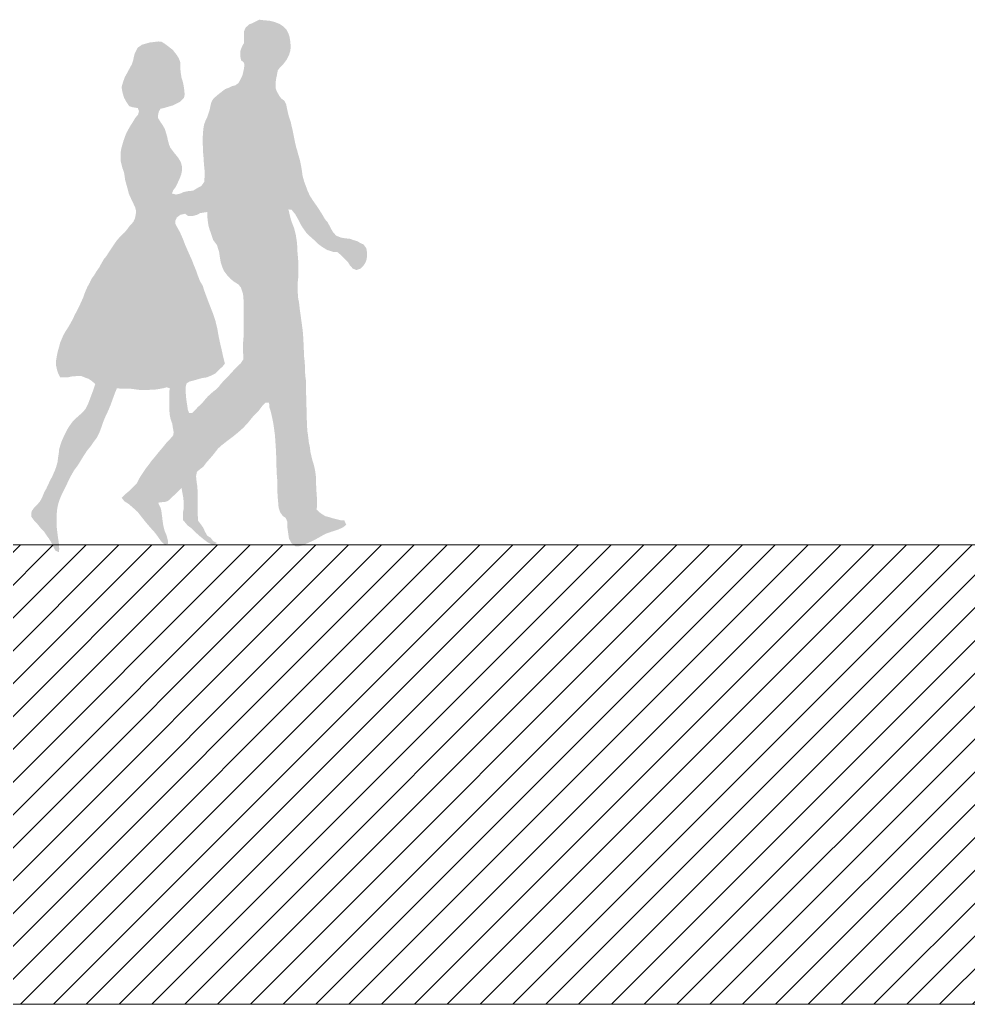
# Model space of a CAD drawing. Header units: metres. Extents: x -686 to 211, y -481 to 125.
# Drawn here: x -293.458 to -290.213, y -476.203 to -472.837 of the extents above; entities that cross this region are included whole.
import ezdxf

# ---------------------------------------------------------------- set-up
doc = ezdxf.new("R2010")
doc.units = ezdxf.units.M
doc.layers.add('FLOATINGWINDOWS', color=2, linetype='Continuous', plot=False)
doc.layers.add('SRAFY', color=3, linetype='Continuous')
doc.layers.add('ZDIVO', color=1, linetype='Continuous')
doc.layers.add('T_stafaz', color=253, linetype='Continuous', lineweight=9)

msp = doc.modelspace()

# ---------------------------------------------------------------- hatches: boundary and pattern name
at = {"layer": 'SRAFY', "linetype": 'Continuous', "lineweight": 0}
h = msp.add_hatch(dxfattribs=at)
h.set_pattern_fill('ANSI31', color=256, scale=0.025, style=0)
h.paths.add_polyline_path([(-297.1344, -474.7818), (-297.1344, -476.2027), (-266.8482, -476.2027), (-266.8482, -474.6318), (-275.5208, -474.6318), (-275.5208, -475.5318), (-276.0208, -475.5318), (-276.0208, -474.8318), (-288.5208, -474.8318), (-288.5208, -475.5318), (-289.0208, -475.5318), (-289.0208, -474.6318), (-293.5208, -474.6318), (-293.5208, -474.7818)])
at = {"layer": 'T_stafaz'}
h = msp.add_hatch(color=256, dxfattribs=at)
h.paths.add_polyline_path([(-292.5051, -473.7198), (-292.5044, -473.7014), (-292.5044, -473.6845), (-292.5044, -473.6712), (-292.5051, -473.6601), (-292.5059, -473.6483), (-292.5073, -473.6365), (-292.5081, -473.6137), (-292.5095, -473.5975), (-292.5132, -473.5724), (-292.5191, -473.5496), (-292.528, -473.526), (-292.5317, -473.5142), (-292.5353, -473.4987), (-292.5383, -473.4855), (-292.528, -473.4862), (-292.5154, -473.5017), (-292.5044, -473.5208), (-292.4963, -473.537), (-292.4896, -473.5481), (-292.4779, -473.5643), (-292.4646, -473.5776), (-292.4513, -473.5894), (-292.4395, -473.6012), (-292.4292, -473.6093), (-292.4182, -473.6166), (-292.4064, -473.624), (-292.396, -473.627), (-292.3857, -473.6306), (-292.371, -473.6314), (-292.3585, -473.6417), (-292.3459, -473.6542), (-292.3349, -473.6653), (-292.329, -473.6756), (-292.3179, -473.6881), (-292.3054, -473.6926), (-292.2921, -473.6881), (-292.2818, -473.6778), (-292.2744, -473.666), (-292.2708, -473.655), (-292.2693, -473.6417), (-292.27, -473.6306), (-292.2722, -473.6181), (-292.2818, -473.6049), (-292.2929, -473.6004), (-292.3032, -473.5938), (-292.3142, -473.5908), (-292.329, -473.5857), (-292.3452, -473.5842), (-292.3599, -473.5813), (-292.3747, -473.5754), (-292.385, -473.5643), (-292.3931, -473.551), (-292.399, -473.5393), (-292.4049, -473.5289), (-292.4137, -473.5186), (-292.4233, -473.5017), (-292.4395, -473.4766), (-292.4484, -473.4641), (-292.4565, -473.4523), (-292.4653, -473.4383), (-292.4734, -473.4206), (-292.4779, -473.4081), (-292.4852, -473.3889), (-292.4904, -473.3683), (-292.4926, -473.352), (-292.4955, -473.3351), (-292.5, -473.3137), (-292.5044, -473.2997), (-292.5081, -473.285), (-292.5118, -473.2739), (-292.5162, -473.2548), (-292.5184, -473.2437), (-292.5221, -473.2245), (-292.525, -473.2113), (-292.528, -473.1995), (-292.5302, -473.1877), (-292.5376, -473.1656), (-292.5405, -473.1538), (-292.5435, -473.1398), (-292.5464, -473.1258), (-292.5523, -473.114), (-292.5634, -473.1059), (-292.5707, -473.0956), (-292.5796, -473.0793), (-292.5825, -473.069), (-292.5825, -473.0543), (-292.581, -473.041), (-292.5774, -473.0241), (-292.5751, -473.0108), (-292.5678, -473.0005), (-292.556, -472.9887), (-292.5449, -472.974), (-292.5361, -472.9563), (-292.5317, -472.9423), (-292.5309, -472.929), (-292.5317, -472.9143), (-292.5346, -472.8958), (-292.5383, -472.884), (-292.5449, -472.8715), (-292.5552, -472.8604), (-292.5685, -472.8516), (-292.5847, -472.845), (-292.6024, -472.8405), (-292.6201, -472.8391), (-292.6378, -472.8369), (-292.6503, -472.8428), (-292.6614, -472.8487), (-292.6732, -472.8531), (-292.685, -472.8641), (-292.6901, -472.8759), (-292.6909, -472.8892), (-292.6909, -472.9025), (-292.6909, -472.9172), (-292.6968, -472.9275), (-292.7026, -472.943), (-292.7026, -472.9548), (-292.7026, -472.9651), (-292.7004, -472.9754), (-292.6901, -472.9843), (-292.6894, -472.9953), (-292.6909, -473.0056), (-292.6938, -473.0189), (-292.6968, -473.03), (-292.7093, -473.0535), (-292.7196, -473.0609), (-292.7329, -473.0646), (-292.7432, -473.0698), (-292.755, -473.0742), (-292.7712, -473.0867), (-292.7815, -473.0948), (-292.7948, -473.1066), (-292.8014, -473.1169), (-292.8044, -473.128), (-292.808, -473.1449), (-292.8125, -473.1589), (-292.8162, -473.17), (-292.822, -473.1818), (-292.8272, -473.1958), (-292.8294, -473.2098), (-292.8309, -473.2253), (-292.8316, -473.2415), (-292.8316, -473.2584), (-292.8309, -473.2769), (-292.8302, -473.2923), (-292.8287, -473.31), (-292.8279, -473.3233), (-292.8265, -473.3403), (-292.825, -473.3557), (-292.825, -473.3668), (-292.8257, -473.3801), (-292.8265, -473.3911), (-292.8361, -473.4051), (-292.8501, -473.4125), (-292.8648, -473.4213), (-292.881, -473.4228), (-292.8965, -473.4258), (-292.909, -473.4316), (-292.923, -473.4346), (-292.937, -473.4309), (-292.9326, -473.4199), (-292.9238, -473.4081), (-292.9171, -473.3941), (-292.9112, -473.3815), (-292.9053, -473.3661), (-292.9024, -473.3513), (-292.9031, -473.3366), (-292.9068, -473.3233), (-292.9157, -473.3086), (-292.9282, -473.2931), (-292.9422, -473.2747), (-292.9466, -473.2643), (-292.951, -473.2481), (-292.9532, -473.2371), (-292.9569, -473.2245), (-292.9606, -473.212), (-292.968, -473.198), (-292.9754, -473.1877), (-292.9849, -473.1722), (-292.9842, -473.1619), (-292.982, -473.1516), (-292.9761, -473.1413), (-292.965, -473.139), (-292.9503, -473.1346), (-292.9348, -473.1302), (-292.9223, -473.1243), (-292.9083, -473.1169), (-292.8958, -473.1037), (-292.8935, -473.0933), (-292.8943, -473.0816), (-292.8965, -473.0646), (-292.9002, -473.0469), (-292.9039, -473.0366), (-292.9068, -473.0189), (-292.9083, -473.0034), (-292.9083, -472.9931), (-292.9083, -472.9828), (-292.9134, -472.9688), (-292.9208, -472.957), (-292.9341, -472.94), (-292.9599, -472.9201), (-292.9731, -472.912), (-292.9842, -472.9113), (-293.0004, -472.9135), (-293.0107, -472.9143), (-293.0292, -472.9194), (-293.0395, -472.9224), (-293.0542, -472.9327), (-293.0608, -472.9452), (-293.0653, -472.9555), (-293.0675, -472.9658), (-293.0697, -472.9762), (-293.0741, -472.9894), (-293.0815, -473.0027), (-293.0896, -473.0182), (-293.0984, -473.0336), (-293.1043, -473.0506), (-293.1088, -473.0661), (-293.108, -473.0764), (-293.1043, -473.0919), (-293.1006, -473.1037), (-293.0948, -473.1147), (-293.083, -473.1324), (-293.0712, -473.1361), (-293.0535, -473.139), (-293.0498, -473.1494), (-293.0527, -473.1612), (-293.0631, -473.1737), (-293.0712, -473.1877), (-293.0785, -473.1987), (-293.0866, -473.2127), (-293.0925, -473.2238), (-293.0992, -473.2408), (-293.1029, -473.2518), (-293.1058, -473.2621), (-293.1102, -473.2769), (-293.1124, -473.2916), (-293.1124, -473.3056), (-293.1117, -473.3226), (-293.1065, -473.3432), (-293.1006, -473.3602), (-293.0984, -473.3742), (-293.097, -473.3845), (-293.094, -473.3955), (-293.0889, -473.414), (-293.0844, -473.4316), (-293.0741, -473.4545), (-293.0631, -473.4773), (-293.0601, -473.4884), (-293.0601, -473.4987), (-293.0631, -473.5149), (-293.069, -473.5282), (-293.0815, -473.5415), (-293.0889, -473.5518), (-293.0984, -473.5636), (-293.1124, -473.5768), (-293.125, -473.5908), (-293.1353, -473.6056), (-293.1441, -473.6189), (-293.1522, -473.6306), (-293.1603, -473.6439), (-293.1699, -473.6557), (-293.178, -473.6697), (-293.1861, -473.6845), (-293.1965, -473.6992), (-293.2024, -473.7095), (-293.2105, -473.7206), (-293.2178, -473.7353), (-293.2259, -473.75), (-293.2341, -473.7685), (-293.2407, -473.7869), (-293.2473, -473.8016), (-293.254, -473.8164), (-293.2613, -473.8311), (-293.2687, -473.8444), (-293.2761, -473.8606), (-293.2827, -473.8724), (-293.2893, -473.8842), (-293.3019, -473.9041), (-293.3078, -473.9144), (-293.3129, -473.9262), (-293.3195, -473.9417), (-293.3225, -473.9535), (-293.3277, -473.9719), (-293.3313, -473.9903), (-293.3336, -474.0043), (-293.3336, -474.0176), (-293.3299, -474.0338), (-293.3262, -474.0456), (-293.3195, -474.0589), (-293.3078, -474.0596), (-293.2908, -474.0589), (-293.2768, -474.0559), (-293.2613, -474.0552), (-293.2466, -474.0552), (-293.2341, -474.0603), (-293.223, -474.064), (-293.2097, -474.0729), (-293.1994, -474.0824), (-293.2031, -474.0942), (-293.2083, -474.109), (-293.2149, -474.1267), (-293.2193, -474.1385), (-293.2252, -474.1532), (-293.2318, -474.1665), (-293.2422, -474.179), (-293.2591, -474.1937), (-293.2768, -474.2107), (-293.2908, -474.2306), (-293.2967, -474.2409), (-293.3048, -474.2571), (-293.3129, -474.2748), (-293.3188, -474.291), (-293.3232, -474.308), (-293.324, -474.3198), (-293.3262, -474.3323), (-293.3284, -474.35), (-293.3328, -474.3655), (-293.3372, -474.3773), (-293.3424, -474.3891), (-293.3468, -474.3994), (-293.3527, -474.4097), (-293.3608, -474.4274), (-293.3667, -474.4399), (-293.3734, -474.4517), (-293.3807, -474.4694), (-293.3881, -474.4834), (-293.3977, -474.4945), (-293.408, -474.5048), (-293.4161, -474.5158), (-293.4183, -474.5261), (-293.4176, -474.5365), (-293.4087, -474.5483), (-293.3977, -474.56), (-293.3866, -474.574), (-293.3756, -474.5851), (-293.3682, -474.5962), (-293.3586, -474.6094), (-293.352, -474.6197), (-293.3439, -474.6352), (-293.3358, -474.6514), (-293.324, -474.6573), (-293.3225, -474.647), (-293.3232, -474.6293), (-293.3262, -474.6102), (-293.3291, -474.5888), (-293.3306, -474.5755), (-293.3313, -474.5623), (-293.3313, -474.5453), (-293.3313, -474.5306), (-293.3299, -474.5129), (-293.3269, -474.4959), (-293.3218, -474.479), (-293.3144, -474.4613), (-293.3092, -474.4502), (-293.3026, -474.4377), (-293.2938, -474.4193), (-293.2864, -474.4038), (-293.2797, -474.3913), (-293.2716, -474.3773), (-293.2621, -474.3647), (-293.2547, -474.3537), (-293.2481, -474.3426), (-293.237, -474.3249), (-293.2274, -474.3102), (-293.2134, -474.2932), (-293.2068, -474.2829), (-293.195, -474.2674), (-293.1861, -474.2505), (-293.181, -474.238), (-293.1736, -474.2159), (-293.1677, -474.2011), (-293.1611, -474.1864), (-293.1537, -474.1709), (-293.1471, -474.1547), (-293.1404, -474.1363), (-293.1353, -474.1222), (-293.1309, -474.1105), (-293.125, -474.0965), (-293.1146, -474.0979), (-293.1043, -474.0979), (-293.0933, -474.0979), (-293.083, -474.0979), (-293.0653, -474.1001), (-293.0483, -474.1023), (-293.0299, -474.1023), (-293.0174, -474.1023), (-292.9967, -474.1016), (-292.9857, -474.1001), (-292.9658, -474.0965), (-292.9555, -474.0935), (-292.9444, -474.0965), (-292.9459, -474.109), (-292.9459, -474.1267), (-292.9459, -474.137), (-292.9459, -474.1495), (-292.9459, -474.1709), (-292.9444, -474.1886), (-292.9415, -474.2018), (-292.9356, -474.2188), (-292.9341, -474.2299), (-292.9311, -474.2468), (-292.9326, -474.2579), (-292.9422, -474.2689), (-292.954, -474.2807), (-292.9636, -474.2932), (-292.9724, -474.3036), (-292.9849, -474.3183), (-292.9953, -474.3316), (-293.0063, -474.3441), (-293.0152, -474.3566), (-293.0255, -474.3699), (-293.0358, -474.3854), (-293.0454, -474.3994), (-293.0513, -474.4104), (-293.0579, -474.423), (-293.0719, -474.4362), (-293.0844, -474.4488), (-293.0992, -474.4613), (-293.1088, -474.4716), (-293.0992, -474.4834), (-293.0852, -474.4922), (-293.069, -474.5062), (-293.0535, -474.5202), (-293.0417, -474.5357), (-293.0262, -474.5549), (-293.01, -474.574), (-292.9982, -474.5866), (-292.9864, -474.6021), (-292.9731, -474.6212), (-292.9621, -474.6308), (-292.9503, -474.6286), (-292.951, -474.6161), (-292.9547, -474.6013), (-292.9621, -474.5836), (-292.9665, -474.5659), (-292.9687, -474.5512), (-292.9709, -474.5328), (-292.9724, -474.5217), (-292.9746, -474.5085), (-292.9842, -474.4878), (-292.9731, -474.4863), (-292.9613, -474.4856), (-292.9503, -474.4819), (-292.9385, -474.4709), (-292.9274, -474.4605), (-292.9142, -474.4473), (-292.9039, -474.437), (-292.9024, -474.448), (-292.9002, -474.4598), (-292.898, -474.4716), (-292.8965, -474.4893), (-292.8972, -474.5107), (-292.8994, -474.5217), (-292.8994, -474.5335), (-292.8987, -474.5475), (-292.8832, -474.5659), (-292.87, -474.5755), (-292.8582, -474.5873), (-292.8456, -474.5991), (-292.8294, -474.6124), (-292.8147, -474.6234), (-292.7963, -474.6323), (-292.783, -474.6256), (-292.7955, -474.6197), (-292.8044, -474.608), (-292.8162, -474.6006), (-292.8228, -474.5888), (-292.8309, -474.5718), (-292.8478, -474.549), (-292.8486, -474.5291), (-292.8486, -474.5055), (-292.8486, -474.4849), (-292.8486, -474.4716), (-292.8486, -474.4576), (-292.8501, -474.4318), (-292.8523, -474.4185), (-292.8545, -474.3972), (-292.8515, -474.3824), (-292.8412, -474.3736), (-292.8302, -474.3655), (-292.8184, -474.35), (-292.8073, -474.3375), (-292.794, -474.322), (-292.7793, -474.3028), (-292.766, -474.291), (-292.7491, -474.2778), (-292.7284, -474.2623), (-292.7078, -474.2453), (-292.6931, -474.2321), (-292.6783, -474.2166), (-292.6629, -474.1974), (-292.654, -474.1871), (-292.6393, -474.1724), (-292.6289, -474.1584), (-292.6172, -474.1458), (-292.6046, -474.1458), (-292.6039, -474.1606), (-292.5995, -474.1738), (-292.5965, -474.1871), (-292.5936, -474.1996), (-292.5891, -474.2232), (-292.5877, -474.2343), (-292.5847, -474.2564), (-292.5833, -474.2763), (-292.5818, -474.2977), (-292.581, -474.3146), (-292.5803, -474.3294), (-292.5803, -474.3456), (-292.5796, -474.361), (-292.5788, -474.3795), (-292.5781, -474.3942), (-292.5766, -474.4119), (-292.5766, -474.4266), (-292.5759, -474.4451), (-292.5759, -474.4569), (-292.5744, -474.479), (-292.5729, -474.4937), (-292.5722, -474.5048), (-292.567, -474.5202), (-292.5582, -474.5328), (-292.5479, -474.5401), (-292.542, -474.5534), (-292.5427, -474.5682), (-292.5412, -474.5785), (-292.539, -474.594), (-292.5368, -474.6102), (-292.528, -474.6264), (-292.5147, -474.6367), (-292.5044, -474.6374), (-292.4889, -474.6337), (-292.4734, -474.6264), (-292.4535, -474.6175), (-292.4373, -474.6087), (-292.4204, -474.5991), (-292.4086, -474.5932), (-292.3916, -474.5873), (-292.371, -474.5807), (-292.3533, -474.5733), (-292.3408, -474.5637), (-292.3474, -474.5483), (-292.3585, -474.5483), (-292.3703, -474.5453), (-292.3879, -474.5409), (-292.399, -474.5372), (-292.4123, -474.5342), (-292.4292, -474.5232), (-292.4417, -474.5121), (-292.441, -474.4989), (-292.441, -474.4849), (-292.441, -474.4723), (-292.4417, -474.4613), (-292.4432, -474.4414), (-292.444, -474.4185), (-292.444, -474.4045), (-292.4454, -474.3905), (-292.4476, -474.3765), (-292.4513, -474.3596), (-292.4557, -474.3456), (-292.4594, -474.3308), (-292.4631, -474.3154), (-292.4653, -474.2969), (-292.4683, -474.2844), (-292.4705, -474.266), (-292.472, -474.2542), (-292.4742, -474.2402), (-292.4749, -474.2136), (-292.4764, -474.1967), (-292.4764, -474.1738), (-292.4771, -474.1451), (-292.4779, -474.1178), (-292.4779, -474.0883), (-292.4779, -474.0758), (-292.4808, -474.0537), (-292.4823, -474.0294), (-292.4823, -474.0169), (-292.483, -474.0051), (-292.4852, -473.9866), (-292.486, -473.9586), (-292.4867, -473.9461), (-292.4874, -473.9277), (-292.4896, -473.8997), (-292.4941, -473.8665), (-292.4978, -473.84), (-292.5, -473.8245), (-292.5014, -473.8105), (-292.5029, -473.8002), (-292.5051, -473.7898), (-292.5059, -473.7788), (-292.5073, -473.7604), (-292.5073, -473.7405)])
h.paths.add_polyline_path([(-292.8921, -473.6056), (-292.9002, -473.5842), (-292.9098, -473.5628), (-292.9193, -473.5459), (-292.9252, -473.5341), (-292.9252, -473.5238), (-292.9201, -473.5127), (-292.9083, -473.5039), (-292.8921, -473.5002), (-292.8818, -473.5076), (-292.8677, -473.5083), (-292.8508, -473.5039), (-292.8405, -473.498), (-292.8162, -473.4943), (-292.8162, -473.5061), (-292.8147, -473.523), (-292.8117, -473.5422), (-292.808, -473.5547), (-292.8036, -473.5665), (-292.7963, -473.5894), (-292.783, -473.6071), (-292.7756, -473.6306), (-292.7741, -473.6417), (-292.7719, -473.6557), (-292.7697, -473.6675), (-292.7646, -473.683), (-292.7587, -473.6962), (-292.7476, -473.711), (-292.7366, -473.7228), (-292.7248, -473.7324), (-292.7093, -473.7419), (-292.7012, -473.7523), (-292.6975, -473.7633), (-292.6938, -473.7736), (-292.6916, -473.8002), (-292.6916, -473.812), (-292.6916, -473.826), (-292.6916, -473.8378), (-292.6916, -473.8503), (-292.6916, -473.8621), (-292.6916, -473.882), (-292.6916, -473.8982), (-292.6916, -473.9122), (-292.6923, -473.9269), (-292.6938, -473.9424), (-292.6938, -473.9549), (-292.6938, -473.9653), (-292.6931, -473.9844), (-292.6923, -473.997), (-292.7026, -474.0124), (-292.7159, -474.025), (-292.7299, -474.0397), (-292.7425, -474.0537), (-292.7594, -474.0707), (-292.7697, -474.0824), (-292.7778, -474.0928), (-292.7881, -474.1023), (-292.7985, -474.1105), (-292.8147, -474.1252), (-292.8243, -474.1363), (-292.8361, -474.1503), (-292.8478, -474.1606), (-292.8574, -474.1709), (-292.8677, -474.1819), (-292.8781, -474.1819), (-292.8825, -474.1702), (-292.884, -474.1598), (-292.8869, -474.1414), (-292.8891, -474.1237), (-292.8899, -474.1046), (-292.8899, -474.0928), (-292.8869, -474.0802), (-292.8766, -474.0736), (-292.8641, -474.0707), (-292.8515, -474.067), (-292.8331, -474.0618), (-292.8184, -474.0596), (-292.8029, -474.0537), (-292.7881, -474.0463), (-292.7764, -474.0338), (-292.7638, -474.0227), (-292.7557, -474.0124), (-292.7624, -473.9859), (-292.7668, -473.9653), (-292.7712, -473.9468), (-292.7741, -473.9336), (-292.7764, -473.9232), (-292.7793, -473.9078), (-292.7815, -473.8938), (-292.7845, -473.882), (-292.7881, -473.8665), (-292.7918, -473.8554), (-292.797, -473.84), (-292.808, -473.812), (-292.8125, -473.8002), (-292.8184, -473.7847), (-292.8265, -473.7626), (-292.8316, -473.7464), (-292.8405, -473.7316), (-292.8478, -473.7132), (-292.8537, -473.6962), (-292.8596, -473.6815), (-292.8641, -473.6704), (-292.8692, -473.6572), (-292.8773, -473.6395)], flags=16)

# ---------------------------------------------------------------- linework, layer by layer
at = {"layer": 'FLOATINGWINDOWS', "linetype": 'Continuous', "lineweight": 0, "flags": 128}
msp.add_lwpolyline([(-297.1344, -474.7818), (-297.1344, -476.2027), (-266.8482, -476.2027), (-266.8482, -474.6318), (-275.5208, -474.6318), (-275.5208, -475.5318), (-276.0208, -475.5318), (-276.0208, -474.8318), (-288.5208, -474.8318), (-288.5208, -475.5318), (-289.0208, -475.5318), (-289.0208, -474.6318), (-293.5208, -474.6318), (-293.5208, -474.7818), (-297.1344, -474.7818)], close=True, dxfattribs=at)
at = {"layer": 'ZDIVO', "linetype": 'Continuous', "lineweight": 0}
msp.add_line((-289.0208, -474.6318), (-293.5208, -474.6318), dxfattribs=at)

doc.saveas('drawing.dxf')
